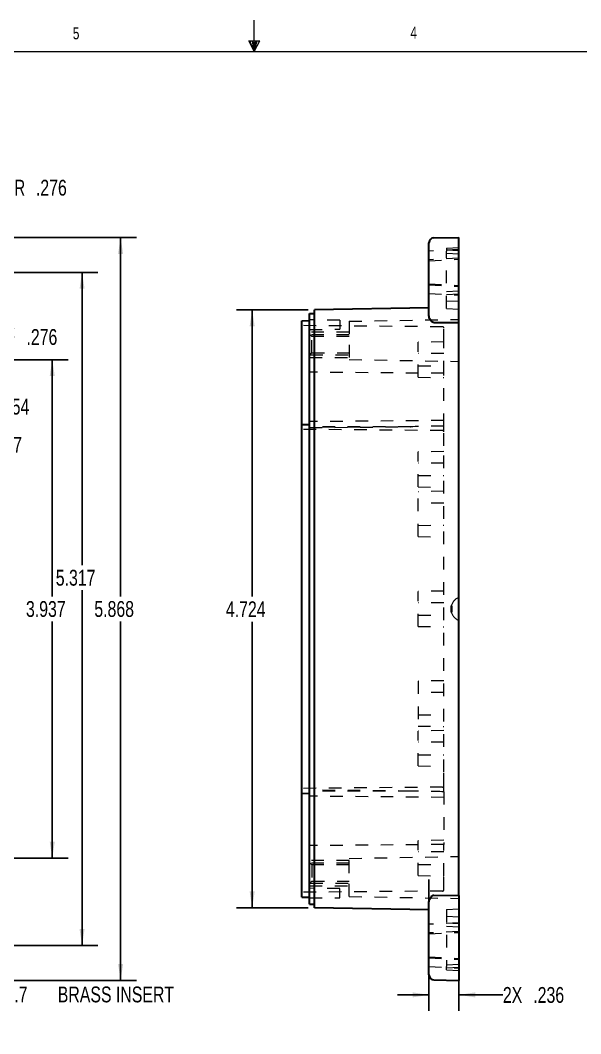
# Model space of a CAD drawing. Header units: inches. Extents: x 0.3 to 21.8, y 0.2 to 16.9.
# Drawn here: x 9.17 to 13.6, y 8.9 to 16.91 of the extents above; entities that cross this region are included whole.
import ezdxf

# ---------------------------------------------------------------- set-up
doc = ezdxf.new("R2010")
doc.units = ezdxf.units.IN
doc.header["$MEASUREMENT"] = 0
doc.linetypes.add('HIDDEN', pattern=[0.075, 0.05, -0.025])
doc.layers.add('SLD-0', color=7, linetype='Continuous')
doc.styles.add('SLDTEXTSTYLE1', font='TXT', dxfattribs={"width": 0.75})
doc.styles.add('SLDTEXTSTYLE3', font='TXT', dxfattribs={"width": 0.6875})
doc.dimstyles.new('SLDDIMSTYLE0', dxfattribs={"dimtxt": 0.125, "dimasz": 0.13, "dimexe": 0, "dimexo": 0.0625, "dimgap": 0.03125, "dimtad": 0, "dimtih": 1, "dimtoh": 1, "dimdec": 3, "dimrnd": 1e-09, "dimzin": 12, "dimdsep": 46, "dimtxsty": 'SLDTEXTSTYLE1', "dimsah": 1, "dimcen": 0, "dimadec": 0, "dimazin": 3, "dimtfac": 1, "dimtdec": 3, "dimtofl": 0, "dimtmove": 0, "dimatfit": 3, "dimfxl": 0, "dimfrac": 2, "dimtolj": 1, "dimtzin": 12, "dimarcsym": 0})
doc.dimstyles.new('SLDDIMSTYLE1', dxfattribs={"dimtxt": 0.125, "dimasz": 0.13, "dimexe": 0, "dimexo": 0.0625, "dimgap": 0.03125, "dimtad": 0, "dimtih": 1, "dimtoh": 1, "dimdec": 3, "dimrnd": 1e-09, "dimzin": 12, "dimdsep": 46, "dimtxsty": 'SLDTEXTSTYLE1', "dimsah": 1, "dimcen": 0, "dimadec": 0, "dimazin": 3, "dimtfac": 1, "dimtdec": 3, "dimtofl": 0, "dimtmove": 0, "dimatfit": 3, "dimfxl": 0, "dimfrac": 2, "dimtolj": 1, "dimtzin": 12, "dimarcsym": 0})
doc.dimstyles.new('SLDDIMSTYLE2', dxfattribs={"dimtxt": 0.125, "dimasz": 0.13, "dimexe": 0, "dimexo": 0.0625, "dimgap": 0.03125, "dimtad": 0, "dimtih": 1, "dimtoh": 1, "dimdec": 6, "dimrnd": 1e-09, "dimzin": 12, "dimdsep": 46, "dimtxsty": 'SLDTEXTSTYLE1', "dimsah": 1, "dimcen": 0, "dimadec": 0, "dimazin": 3, "dimtfac": 1, "dimtdec": 3, "dimtofl": 0, "dimtmove": 0, "dimatfit": 3, "dimfxl": 0, "dimfrac": 2, "dimtolj": 1, "dimtzin": 12, "dimarcsym": 0})
doc.dimstyles.new('SLDDIMSTYLE3', dxfattribs={"dimtxt": 0.125, "dimasz": 0.13, "dimexe": 0, "dimexo": 0.0625, "dimgap": 0.03125, "dimtad": 0, "dimtih": 1, "dimtoh": 1, "dimdec": 3, "dimrnd": 1e-09, "dimzin": 12, "dimdsep": 46, "dimtxsty": 'SLDTEXTSTYLE1', "dimsah": 1, "dimcen": 0.09, "dimadec": 0, "dimazin": 3, "dimtfac": 1, "dimtdec": 3, "dimtofl": 0, "dimtmove": 0, "dimatfit": 3, "dimfxl": 0, "dimfrac": 2, "dimtolj": 1, "dimtzin": 12, "dimarcsym": 0})
doc.dimstyles.new('SLDDIMSTYLE4', dxfattribs={"dimtxt": 0.125, "dimasz": 0.13, "dimexe": 0, "dimexo": 0.0625, "dimgap": 0.03125, "dimtad": 0, "dimtih": 1, "dimtoh": 1, "dimdec": 3, "dimrnd": 1e-09, "dimzin": 12, "dimdsep": 46, "dimtxsty": 'SLDTEXTSTYLE1', "dimsah": 1, "dimcen": 0, "dimadec": 0, "dimazin": 3, "dimtfac": 1, "dimtdec": 3, "dimtofl": 0, "dimtmove": 0, "dimatfit": 3, "dimfxl": 0, "dimfrac": 2, "dimtolj": 1, "dimtzin": 12, "dimarcsym": 0})
doc.dimstyles.new('SLDDIMSTYLE5', dxfattribs={"dimtxt": 0.125, "dimasz": 0.13, "dimexe": 0, "dimexo": 0.0625, "dimgap": 0.03125, "dimtad": 0, "dimtih": 1, "dimtoh": 1, "dimdec": 3, "dimrnd": 1e-09, "dimzin": 12, "dimdsep": 46, "dimtxsty": 'SLDTEXTSTYLE1', "dimsah": 1, "dimcen": 0.09, "dimadec": 0, "dimazin": 3, "dimtfac": 1, "dimtdec": 3, "dimtmove": 0, "dimatfit": 0, "dimfxl": 0, "dimfrac": 2, "dimtolj": 1, "dimtzin": 12, "dimarcsym": 0})

# ---------------------------------------------------------------- blocks, each defined once
blk = doc.blocks.new('_D')
at = {"layer": 'SLD-0'}
for p, q in [((8.1652, 14.584), (8.7432, 15.5863)), ((8.7432, 15.5863), (8.8932, 15.5863)), ((8.0276, 14.3452), (8.1652, 14.584))]:
    blk.add_line(p, q, dxfattribs=at)
blk.add_solid([(8.1652, 14.584), (8.083, 14.4814), (8.1176, 14.4614)], dxfattribs=at)
at = {"layer": 'SLD-0', "char_height": 0.125, "attachment_point": 1}
for s, insert, style in [('4X R', (8.9557, 15.6483), 'SLDTEXTSTYLE3'), ('.276', (9.297, 15.6483), 'SLDTEXTSTYLE1')]:
    blk.add_mtext(s, dxfattribs=dict(at, insert=insert, style=style))
blk = doc.blocks.new('_D_1')
at = {"layer": 'SLD-0'}
for p, q in [((7.9568, 13.4681), (8.7174, 14.407)), ((8.7174, 14.407), (8.7773, 14.407))]:
    blk.add_line(p, q, dxfattribs=at)
blk.add_solid([(7.9568, 13.4681), (8.0542, 13.5565), (8.0231, 13.5817)], dxfattribs=at)
at = {"layer": 'SLD-0', "char_height": 0.125, "attachment_point": 1, "style": 'SLDTEXTSTYLE1'}
for s, insert in [('8X', (8.8398, 14.4708)), ('%%c', (9.0337, 14.4689)), ('.276', (9.2222, 14.4689))]:
    blk.add_mtext(s, dxfattribs=dict(at, insert=insert))
blk = doc.blocks.new('_D_2')
at = {"layer": 'SLD-0'}
for p, q in [((8.0443, 10.1093), (8.2836, 9.2138)), ((8.2836, 9.2138), (8.4336, 9.2138))]:
    blk.add_line(p, q, dxfattribs=at)
blk.add_solid([(8.0443, 10.1093), (8.0586, 9.9785), (8.0972, 9.9888)], dxfattribs=at)
at = {"layer": 'SLD-0', "char_height": 0.125, "attachment_point": 1, "style": 'SLDTEXTSTYLE1'}
for s, insert in [('4X', (8.5586, 9.2757)), ('M4X0.7', (8.7986, 9.2757)), ('BRASS INSERT', (9.4696, 9.2757))]:
    blk.add_mtext(s, dxfattribs=dict(at, insert=insert))
blk = doc.blocks.new('_D_5')
at = {"layer": 'SLD-0'}
for p, q in [((7.9742, 13.15), (8.487, 13.8567)), ((8.487, 13.8567), (8.5721, 13.8567))]:
    blk.add_line(p, q, dxfattribs=at)
blk.add_solid([(7.9742, 13.15), (8.0667, 13.2435), (8.0343, 13.267)], dxfattribs=at)
at = {"layer": 'SLD-0', "char_height": 0.125, "attachment_point": 1, "style": 'SLDTEXTSTYLE1'}
for s, insert in [('4X', (8.5721, 13.9192)), ('%%c', (8.8122, 13.9173)), ('.354', (9.0007, 13.9192))]:
    blk.add_mtext(s, dxfattribs=dict(at, insert=insert))
blk = doc.blocks.new('_D_7')
at = {"layer": 'SLD-0'}
for p, q in [((7.9352, 13.0667), (8.4638, 13.5542)), ((8.4638, 13.5542), (8.5143, 13.5542))]:
    blk.add_line(p, q, dxfattribs=at)
blk.add_solid([(7.9352, 13.0667), (8.0443, 13.1401), (8.0172, 13.1695)], dxfattribs=at)
at = {"layer": 'SLD-0', "char_height": 0.125, "attachment_point": 1, "style": 'SLDTEXTSTYLE1'}
for s, insert in [('4X', (8.5143, 13.6168)), ('%%c', (8.7544, 13.6149)), ('.177', (8.9429, 13.6168))]:
    blk.add_mtext(s, dxfattribs=dict(at, insert=insert))
blk = doc.blocks.new('_D_8')
at = {"layer": 'SLD-0'}
for p, q in [((5.991, 14.2271), (9.5511, 14.2271)), ((9.4261, 14.2271), (9.4261, 12.3578)), ((9.4261, 10.2901), (9.4261, 12.1594)), ((5.991, 10.2901), (9.5511, 10.2901))]:
    blk.add_line(p, q, dxfattribs=at)
for points in [[(9.4261, 14.2271), (9.4061, 14.0971), (9.4461, 14.0971)], [(9.4261, 10.2901), (9.4461, 10.4201), (9.4061, 10.4201)]]:
    blk.add_solid(points, dxfattribs=at)
at = {"layer": 'SLD-0', "insert": (9.2183, 12.3205), "char_height": 0.125, "attachment_point": 1, "style": 'SLDTEXTSTYLE1'}
blk.add_mtext('3.937', dxfattribs=at)
blk = doc.blocks.new('_D_10')
at = {"layer": 'SLD-0'}
for p, q in [((7.9839, 15.1926), (10.0914, 15.1926)), ((9.9664, 15.1926), (9.9664, 12.3578)), ((9.9664, 9.3246), (9.9664, 12.1594)), ((7.9839, 9.3246), (10.0914, 9.3246))]:
    blk.add_line(p, q, dxfattribs=at)
for points in [[(9.9664, 15.1926), (9.9464, 15.0626), (9.9864, 15.0626)], [(9.9664, 9.3246), (9.9864, 9.4546), (9.9464, 9.4546)]]:
    blk.add_solid(points, dxfattribs=at)
at = {"layer": 'SLD-0', "insert": (9.7586, 12.3205), "char_height": 0.125, "attachment_point": 1, "style": 'SLDTEXTSTYLE1'}
blk.add_mtext('5.868', dxfattribs=at)
blk = doc.blocks.new('_D_14')
at = {"layer": 'SLD-0'}
for p, q in [((7.5658, 14.917), (9.7867, 14.917)), ((9.6617, 14.917), (9.6617, 12.6046)), ((9.6617, 9.6002), (9.6617, 12.4062)), ((7.5658, 9.6002), (9.7867, 9.6002))]:
    blk.add_line(p, q, dxfattribs=at)
for points in [[(9.6617, 14.917), (9.6417, 14.787), (9.6817, 14.787)], [(9.6617, 9.6002), (9.6817, 9.7302), (9.6417, 9.7302)]]:
    blk.add_solid(points, dxfattribs=at)
at = {"layer": 'SLD-0', "insert": (9.4539, 12.5673), "char_height": 0.125, "attachment_point": 1, "style": 'SLDTEXTSTYLE1'}
blk.add_mtext('5.317', dxfattribs=at)
blk = doc.blocks.new('_D_32')
at = {"layer": 'SLD-0'}
for p, q in [((12.4042, 10.122), (12.4042, 9.0849)), ((12.6404, 10.122), (12.6404, 9.0849)), ((12.4042, 9.2099), (12.1542, 9.2099)), ((12.6404, 9.2099), (12.9886, 9.2099))]:
    blk.add_line(p, q, dxfattribs=at)
for points in [[(12.4042, 9.2099), (12.2742, 9.2299), (12.2742, 9.1899)], [(12.6404, 9.2099), (12.7704, 9.1899), (12.7704, 9.2299)]]:
    blk.add_solid(points, dxfattribs=at)
at = {"layer": 'SLD-0', "char_height": 0.125, "attachment_point": 1, "style": 'SLDTEXTSTYLE1'}
for s, insert in [('2X', (12.9886, 9.2718)), ('.236', (13.2287, 9.2718))]:
    blk.add_mtext(s, dxfattribs=dict(at, insert=insert))
blk = doc.blocks.new('_D_33')
at = {"layer": 'SLD-0'}
for p, q in [((11.4486, 14.6208), (10.8815, 14.6208)), ((11.0065, 14.6208), (11.0065, 12.3558)), ((11.0065, 9.8964), (11.0065, 12.1574)), ((11.4486, 9.8964), (10.8815, 9.8964))]:
    blk.add_line(p, q, dxfattribs=at)
for points in [[(11.0065, 14.6208), (10.9865, 14.4908), (11.0265, 14.4908)], [(11.0065, 9.8964), (11.0265, 10.0264), (10.9865, 10.0264)]]:
    blk.add_solid(points, dxfattribs=at)
at = {"layer": 'SLD-0', "insert": (10.7988, 12.3185), "char_height": 0.125, "attachment_point": 1, "style": 'SLDTEXTSTYLE1'}
blk.add_mtext('4.724', dxfattribs=at)

msp = doc.modelspace()

# ---------------------------------------------------------------- linework, layer by layer
at = {"color": 7, "linetype": 'Continuous', "lineweight": 0}
for p, q in [((11.0228799, 16.6606007), (11.0228799, 16.9082963)), ((10.9809047, 16.7462204), (11.0669961, 16.7462204)), ((11.0228799, 16.6606007), (10.9809047, 16.7462204)), ((11.0228799, 16.6606007), (10.9890704, 16.7462204)), ((11.0228799, 16.6606007), (11.0085518, 16.7462204)), ((11.0228799, 16.6606007), (11.0358258, 16.7462204)), ((11.0228799, 16.6606007), (11.0459562, 16.7462204)), ((11.0228799, 16.6606007), (11.0669961, 16.7462204)), ((0.5228799, 16.6606007), (21.5228799, 16.6606007))]:
    msp.add_line(p, q, dxfattribs=at)
at = {"color": 7, "linetype": 'Continuous', "lineweight": 30}
for p, q in [((12.404161, 15.0356452), (12.404161, 15.1498155)), ((12.442844, 15.1891795), (12.6403815, 15.1926276)), ((12.6403815, 15.0467258), (12.6403815, 15.1926276)), ((12.404161, 14.5756929), (12.404161, 15.0356452)), ((12.6403815, 14.5215483), (12.6403815, 15.0467258)), ((11.4592791, 14.3452397), (11.4592791, 14.5918303)), ((11.4592791, 14.5918303), (11.4986492, 14.5918303)), ((12.404161, 14.636636), (11.4986492, 14.6208303)), ((11.4986492, 14.3452397), (11.4986492, 14.6208303)), ((11.400224, 14.5350285), (11.4592791, 14.5355439)), ((11.400224, 14.3678775), (11.400224, 14.5350285)), ((12.442844, 14.5200178), (12.6403815, 14.5215483)), ((12.6403815, 14.3452397), (12.6403815, 14.5215483)), ((11.400224, 13.9415734), (11.400224, 14.3678775)), ((11.4592791, 10.1720114), (11.4592791, 14.3452397)), ((11.4986492, 10.1720114), (11.4986492, 14.3452397)), ((12.6403815, 10.1720114), (12.6403815, 14.3452397)), ((11.400224, 13.7151467), (11.400224, 13.9415734)), ((11.400224, 13.7151467), (11.4592791, 13.715662)), ((11.400224, 13.5479956), (11.400224, 13.7151467)), ((11.400224, 10.9692555), (11.400224, 13.5479956)), ((11.400224, 10.8021044), (11.400224, 10.9692555)), ((11.400224, 10.8021044), (11.4592791, 10.801589)), ((11.400224, 10.5756777), (11.400224, 10.8021044)), ((11.400224, 10.1493736), (11.400224, 10.5756777)), ((11.4592791, 9.9254208), (11.4592791, 10.1720114)), ((11.4986492, 9.8964208), (11.4986492, 10.1720114)), ((12.6403815, 9.9957027), (12.6403815, 10.1720114)), ((11.400224, 9.9822225), (11.400224, 10.1493736)), ((11.400224, 9.9822225), (11.4592791, 9.9817072)), ((12.404161, 9.4816058), (12.404161, 9.9415581)), ((12.442844, 9.9972332), (12.6403815, 9.9957027)), ((12.6403815, 9.9957027), (12.6403815, 9.4705253)), ((11.4592791, 9.9254208), (11.4986492, 9.9254208)), ((12.404161, 9.880615), (11.4986492, 9.8964208)), ((12.404161, 9.3674356), (12.404161, 9.4816058)), ((12.6403815, 9.4705253), (12.6403815, 9.3246235)), ((12.442844, 9.3280715), (12.6403815, 9.3246235))]:
    msp.add_line(p, q, dxfattribs=at)
at = {"color": 7, "linetype": 'HIDDEN', "lineweight": 0}
for p, q in [((12.6403815, 15.0967397), (12.404161, 15.0843599)), ((12.5419563, 15.1087292), (12.6403815, 15.1138874)), ((12.5419563, 15.1087292), (12.5419563, 15.083372)), ((12.6403815, 15.087842), (12.5419563, 15.0930003)), ((12.5419563, 14.6320457), (12.5419563, 15.083372)), ((12.5419563, 15.0691262), (12.6403815, 15.063968)), ((12.6403815, 15.027842), (12.404161, 15.0154622)), ((12.404161, 15.0075882), (12.6403815, 15.019968)), ((12.404161, 14.8264858), (12.6403815, 14.8141061)), ((12.404161, 14.8186118), (12.6403815, 14.806232)), ((12.404161, 14.7497142), (12.6403815, 14.7373344)), ((12.5419563, 14.7649478), (12.6403815, 14.7701061)), ((12.5419563, 14.7410738), (12.6403815, 14.746232)), ((12.5419563, 14.6881762), (12.6403815, 14.6933344)), ((12.5419563, 14.6320457), (12.6403815, 14.6268874)), ((12.5123585, 14.4869838), (11.400224, 14.4966892)), ((11.6992791, 14.5397358), (11.4592791, 14.5418303)), ((11.6992791, 14.5397358), (11.6992791, 14.4679247)), ((11.7742791, 14.5307124), (12.6403815, 14.5458303)), ((11.7742791, 14.5307124), (11.7742791, 14.3452397)), ((11.4592791, 14.4658303), (11.6992791, 14.4679247)), ((11.7742791, 14.4452397), (11.4592791, 14.4452397)), ((11.7742791, 14.4452397), (11.4592791, 14.4452397)), ((11.4779799, 14.4102003), (11.4592791, 14.4289011)), ((11.7742791, 14.4239799), (11.4642004, 14.4239799)), ((11.4779799, 14.2802791), (11.4779799, 14.4102003)), ((11.7742791, 14.4102003), (11.4779799, 14.4102003)), ((12.5222713, 14.3678775), (12.5222713, 14.4769841)), ((11.7742791, 14.3452397), (11.7742791, 14.2289481)), ((12.5222713, 14.3684982), (12.3175468, 14.3649247)), ((12.3175468, 14.0893342), (12.3175468, 14.3649247)), ((12.5222713, 14.1194277), (12.5222713, 14.3678775)), ((11.4592791, 14.2615783), (11.4779799, 14.2802791)), ((11.4642004, 14.2664995), (11.7742791, 14.2664995)), ((11.4779799, 14.2802791), (11.7742791, 14.2802791)), ((12.5222713, 14.2763421), (12.3175468, 14.2763421)), ((11.4592791, 14.2452397), (11.7742791, 14.2452397)), ((11.4592791, 14.2452397), (11.7742791, 14.2452397)), ((11.7742791, 14.2289481), (12.6403815, 14.2138303)), ((12.3175468, 14.1779169), (12.5222713, 14.1779169)), ((12.5222713, 14.1194277), (11.4592791, 14.1287043)), ((12.5222713, 13.7026744), (12.5222713, 14.1194277)), ((12.3175468, 14.0893342), (12.5222713, 14.0857607)), ((12.5222713, 13.747225), (11.4592791, 13.7379484)), ((12.2613997, 13.6978178), (11.4592791, 13.6924929)), ((12.2613997, 13.6978178), (11.4592791, 13.6978178)), ((11.4592791, 13.6908178), (12.2613997, 13.6978178)), ((12.5222713, 13.6571022), (12.5222713, 13.7026744)), ((12.5123585, 13.6671019), (11.400224, 13.6768073)), ((12.5222713, 13.5479956), (12.5222713, 13.6571022)), ((12.5222713, 10.9692555), (12.5222713, 13.5479956)), ((12.5222713, 13.5023565), (12.3175468, 13.498783)), ((12.3175468, 13.2231925), (12.3175468, 13.498783)), ((12.5222713, 13.4102003), (12.3175468, 13.4102003)), ((12.3175468, 13.3117751), (12.5222713, 13.3117751)), ((12.3175468, 13.2231925), (12.5222713, 13.219619)), ((12.5222713, 13.1873959), (12.3175468, 13.1838224)), ((12.3175468, 12.8294917), (12.3175468, 13.1838224)), ((12.5222713, 13.0934531), (12.3175468, 13.0952397)), ((12.3175468, 12.9180744), (12.5222713, 12.919861)), ((12.3175468, 12.8294917), (12.5222713, 12.8259182)), ((12.5222713, 12.3999943), (12.3175468, 12.3964208)), ((12.3175468, 12.1208303), (12.3175468, 12.3964208)), ((12.5222713, 12.3078381), (12.3175468, 12.3078381)), ((12.5803815, 12.2339986), (12.5803815, 12.2832525)), ((12.5880371, 12.2812012), (12.5803815, 12.2832525)), ((12.5880371, 12.2360499), (12.5880371, 12.2812012)), ((12.3175468, 12.2094129), (12.5222713, 12.2094129)), ((12.5803815, 12.2339986), (12.5880371, 12.2360499)), ((12.3175468, 12.1208303), (12.5222713, 12.1172568)), ((12.5222713, 11.6913329), (12.3175468, 11.6877594)), ((12.3175468, 11.6877594), (12.3175468, 11.3334287)), ((12.5222713, 11.5973901), (12.3175468, 11.5991767)), ((12.3175468, 11.4220114), (12.5222713, 11.423798)), ((12.3175468, 11.3334287), (12.5222713, 11.3298552)), ((12.5222713, 11.2976321), (12.3175468, 11.2940586)), ((12.3175468, 11.0184681), (12.3175468, 11.2940586)), ((12.5222713, 11.2054759), (12.3175468, 11.2054759)), ((12.3175468, 11.1070507), (12.5222713, 11.1070507)), ((12.3175468, 11.0184681), (12.5222713, 11.0148946)), ((12.5222713, 10.8601488), (12.5222713, 10.9692555)), ((12.5123585, 10.8501492), (11.400224, 10.8404438)), ((12.2613997, 10.8194333), (11.4592791, 10.8264333)), ((12.2613997, 10.8194333), (11.4592791, 10.8247582)), ((12.2613997, 10.8194333), (11.4592791, 10.8194333)), ((12.5222713, 10.8145767), (12.5222713, 10.8601488)), ((12.5222713, 10.8145767), (12.5222713, 10.3978234)), ((12.5222713, 10.7700261), (11.4592791, 10.7793027)), ((12.5222713, 10.4314904), (12.3175468, 10.4279169)), ((12.3175468, 10.1523263), (12.3175468, 10.4279169)), ((12.5222713, 10.3978234), (11.4592791, 10.3885468)), ((12.5222713, 10.3393342), (12.3175468, 10.3393342)), ((12.5222713, 10.1493736), (12.5222713, 10.3978234)), ((11.7742791, 10.2720114), (11.4592791, 10.2720114)), ((11.7742791, 10.2720114), (11.4592791, 10.2720114)), ((11.4779799, 10.236972), (11.4592791, 10.2556728)), ((11.7742791, 10.2507515), (11.4642004, 10.2507515)), ((11.7742791, 10.2883029), (12.6403815, 10.3034208)), ((11.7742791, 10.1720114), (11.7742791, 10.2883029)), ((11.4779799, 10.236972), (11.4779799, 10.1070507)), ((11.7742791, 10.236972), (11.4779799, 10.236972)), ((11.7742791, 9.9865387), (11.7742791, 10.1720114)), ((12.3175468, 10.240909), (12.5222713, 10.240909)), ((11.4592791, 10.0883499), (11.4779799, 10.1070507)), ((11.4642004, 10.0932712), (11.7742791, 10.0932712)), ((11.4779799, 10.1070507), (11.7742791, 10.1070507)), ((12.3175468, 10.1523263), (12.5222713, 10.1487528)), ((12.5222713, 10.0402669), (12.5222713, 10.1493736)), ((12.5123585, 10.0302673), (11.400224, 10.0205619)), ((11.4592791, 10.0720114), (11.7742791, 10.0720114)), ((11.4592791, 10.0720114), (11.7742791, 10.0720114)), ((11.6992791, 10.0493264), (11.4592791, 10.0514208)), ((11.6992791, 9.9775153), (11.6992791, 10.0493264)), ((11.4592791, 9.9754208), (11.6992791, 9.9775153)), ((11.7742791, 9.9865387), (12.6403815, 9.9714208)), ((12.5419563, 9.8852054), (12.6403815, 9.8903636)), ((12.5419563, 9.8852054), (12.5419563, 9.4338791)), ((12.6403815, 9.7799167), (12.404161, 9.7675369)), ((12.6403815, 9.8239167), (12.5419563, 9.8290749)), ((12.6403815, 9.771019), (12.5419563, 9.7761773)), ((12.6403815, 9.711019), (12.404161, 9.6986392)), ((12.404161, 9.6907652), (12.6403815, 9.703145)), ((12.5419563, 9.7523033), (12.6403815, 9.747145)), ((12.404161, 9.5096629), (12.6403815, 9.4972831)), ((12.404161, 9.5017888), (12.6403815, 9.4894091)), ((12.5419563, 9.4481248), (12.6403815, 9.4532831)), ((12.404161, 9.4328912), (12.6403815, 9.4205114)), ((12.5419563, 9.4085219), (12.5419563, 9.4338791)), ((12.5419563, 9.4242508), (12.6403815, 9.4294091)), ((12.5419563, 9.4085219), (12.6403815, 9.4033636))]:
    msp.add_line(p, q, dxfattribs=at)
at = {"color": 7, "linetype": 'Continuous', "lineweight": 30}
for centre, start, end in [((12.4435311, 15.1498155), 91, 180), ((12.4435311, 9.3674356), 180, 269)]:
    msp.add_arc(centre, 0.0393701, start, end, dxfattribs=at)
at = {"color": 7, "linetype": 'HIDDEN', "lineweight": 0}
for centre, radius, start, end in [((12.5122713, 14.4769841), 0.01, 0, 89.5), ((12.5122713, 13.6571022), 0.01, 0, 89.5), ((12.6728274, 12.2586255), 0.0956699, 109.82476409, 165.08322028), ((12.6728274, 12.2586255), 0.0956699, 194.91677972, 250.17523591), ((12.5122713, 10.8601488), 0.01, 270.5, 0), ((12.5122713, 10.0402669), 0.01, 270.5, 0)]:
    msp.add_arc(centre, radius, start, end, dxfattribs=at)
at = {"color": 7, "linetype": 'Continuous', "lineweight": 30}
for points, knots in [([(12.442844, 14.5200178), (12.4388523, 14.5199869), (12.4351283, 14.521323), (12.4288349, 14.5250361), (12.4262251, 14.5273376), (12.4192518, 14.5346202), (12.4158014, 14.5399054), (12.4101342, 14.5504217), (12.4079709, 14.555719), (12.404998, 14.5659199), (12.404161, 14.5708781), (12.404161, 14.5756929)], [0, 0, 0, 0, 0.125, 0.125, 0.25, 0.25, 0.5, 0.5, 0.75, 0.75, 1, 1, 1, 1]), ([(12.404161, 9.9415581), (12.404161, 9.9463691), (12.4049968, 9.9513277), (12.4079726, 9.9615378), (12.4101393, 9.9668396), (12.4158017, 9.9773454), (12.4192698, 9.9826532), (12.4262359, 9.9899229), (12.4288693, 9.9922347), (12.4350873, 9.9959045), (12.4388644, 9.9972641), (12.442844, 9.9972332)], [0, 0, 0, 0, 0.25, 0.25, 0.5, 0.5, 0.75, 0.75, 0.875, 0.875, 1, 1, 1, 1])]:
    msp.add_open_spline(points, degree=3, knots=knots, dxfattribs=at)
at = {"color": 7, "linetype": 'HIDDEN', "lineweight": 0}
for points in [[(12.5222713, 13.7026744), (12.4353136, 13.7010809), (12.3483564, 13.6994629), (12.2613997, 13.6978178)], [(12.5222713, 10.8145767), (12.4353136, 10.8161701), (12.3483564, 10.8177882), (12.2613997, 10.8194333)]]:
    msp.add_open_spline(points, degree=3, dxfattribs=at)

# ---------------------------------------------------------------- texts
at = {"color": 7, "linetype": 'Continuous', "lineweight": 0, "char_height": 0.09375, "attachment_point": 1, "style": 'SLDTEXTSTYLE1'}
for s, insert in [('5', (9.5885629, 16.8516612)), ('4', (12.2571558, 16.8572006))]:
    msp.add_mtext(s, dxfattribs=dict(at, insert=insert))

# ---------------------------------------------------------------- dimensions: what is measured, and where the dimension line sits
at = {"layer": 'SLD-0'}
dim = msp.add_radius_dim(center=(8.0275808, 14.3452397), mpoint=(8.1652395, 14.5839869), text='4X <>', dimstyle='SLDDIMSTYLE0', dxfattribs=at)
dim.commit()
dim.dimension.update_dxf_attribs({"geometry": '_D', "text_midpoint": (9.287901, 15.5863284), "dimtype": 164})
for base, p1, p2, picture, middle in [((9.966402, 15.1926276), (7.9338817, 9.3246235), (7.9338817, 15.1926276), '_D_10', (9.966402, 12.2586255)), ((9.6616831, 14.917037), (7.5157698, 9.600214), (7.5157698, 14.917037), '_D_14', (9.6616831, 12.505388)), ((11.0065232, 9.8964208), (11.4986492, 14.6208303), (11.4986492, 9.8964208), '_D_33', (11.0065232, 12.2565626)), ((9.4261498, 10.2901216), (5.9409667, 14.2271295), (5.9409667, 10.2901216), '_D_8', (9.4261498, 12.2586255))]:
    dim = msp.add_linear_dim(base=base, p1=p1, p2=p2, angle=90, dimstyle='SLDDIMSTYLE3', dxfattribs=at)
    dim.commit()
    dim.dimension.update_dxf_attribs({"geometry": picture, "text_midpoint": middle, "dimtype": 160})
for p1, p2, text, dimstyle, picture, middle in [((7.7833647, 13.2539156), (7.9568363, 13.4680599), '8X<>', 'SLDDIMSTYLE1', '_D_1', (9.1925846, 14.4069598)), ((7.7660445, 12.8632697), (7.9741565, 13.1500443), '4X <>', 'SLDDIMSTYLE4', '_D_5', (8.9480387, 13.8566903)), ((7.8049819, 12.9466032), (7.9352191, 13.0667108), '4X <>', 'SLDDIMSTYLE4', '_D_7', (8.8902162, 13.5542257))]:
    dim = msp.add_diameter_dim_2p(p1=p1, p2=p2, text=text, dimstyle=dimstyle, dxfattribs=at)
    dim.commit()
    dim.dimension.update_dxf_attribs({"geometry": picture, "text_midpoint": middle, "dimtype": 163})
dim = msp.add_diameter_dim_2p(p1=(8.0108128, 10.2347706), p2=(8.0443489, 10.1092522), text='4X M4X0.7 BRASS INSERT\\P', dimstyle='SLDDIMSTYLE2', override={"dimpost": '<>'}, dxfattribs=at)
dim.commit()
dim.dimension.update_dxf_attribs({"geometry": '_D_2', "text_midpoint": (9.4470637, 9.2137532), "dimtype": 163})
dim = msp.add_linear_dim(base=(12.404161, 9.2098715), p1=(12.6403815, 10.1720114), p2=(12.404161, 10.1720114), text='2X <>', dimstyle='SLDDIMSTYLE5', dxfattribs=at)
dim.commit()
dim.dimension.update_dxf_attribs({"geometry": '_D_32', "text_midpoint": (13.2703028, 9.2098715), "dimtype": 160})

doc.saveas('drawing.dxf')
